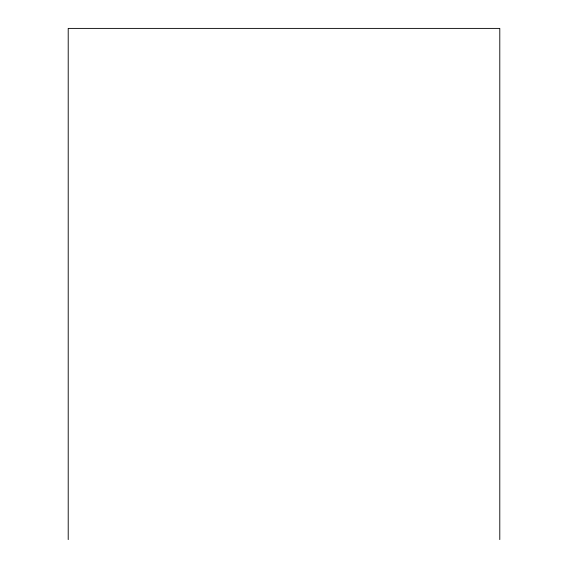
<?xml version="1.0" encoding="UTF-8"?>
<svg xmlns="http://www.w3.org/2000/svg" width="568" height="568" viewBox="0 0 568 568"><rect width="100%" height="100%" fill="white"/><g stroke="black" fill="none" stroke-linecap="round" stroke-linejoin="round"><path stroke-width="0.85" d="M499.79 539.6L499.79 28.4L68.21 28.4L68.21 539.6"/></g></svg>
